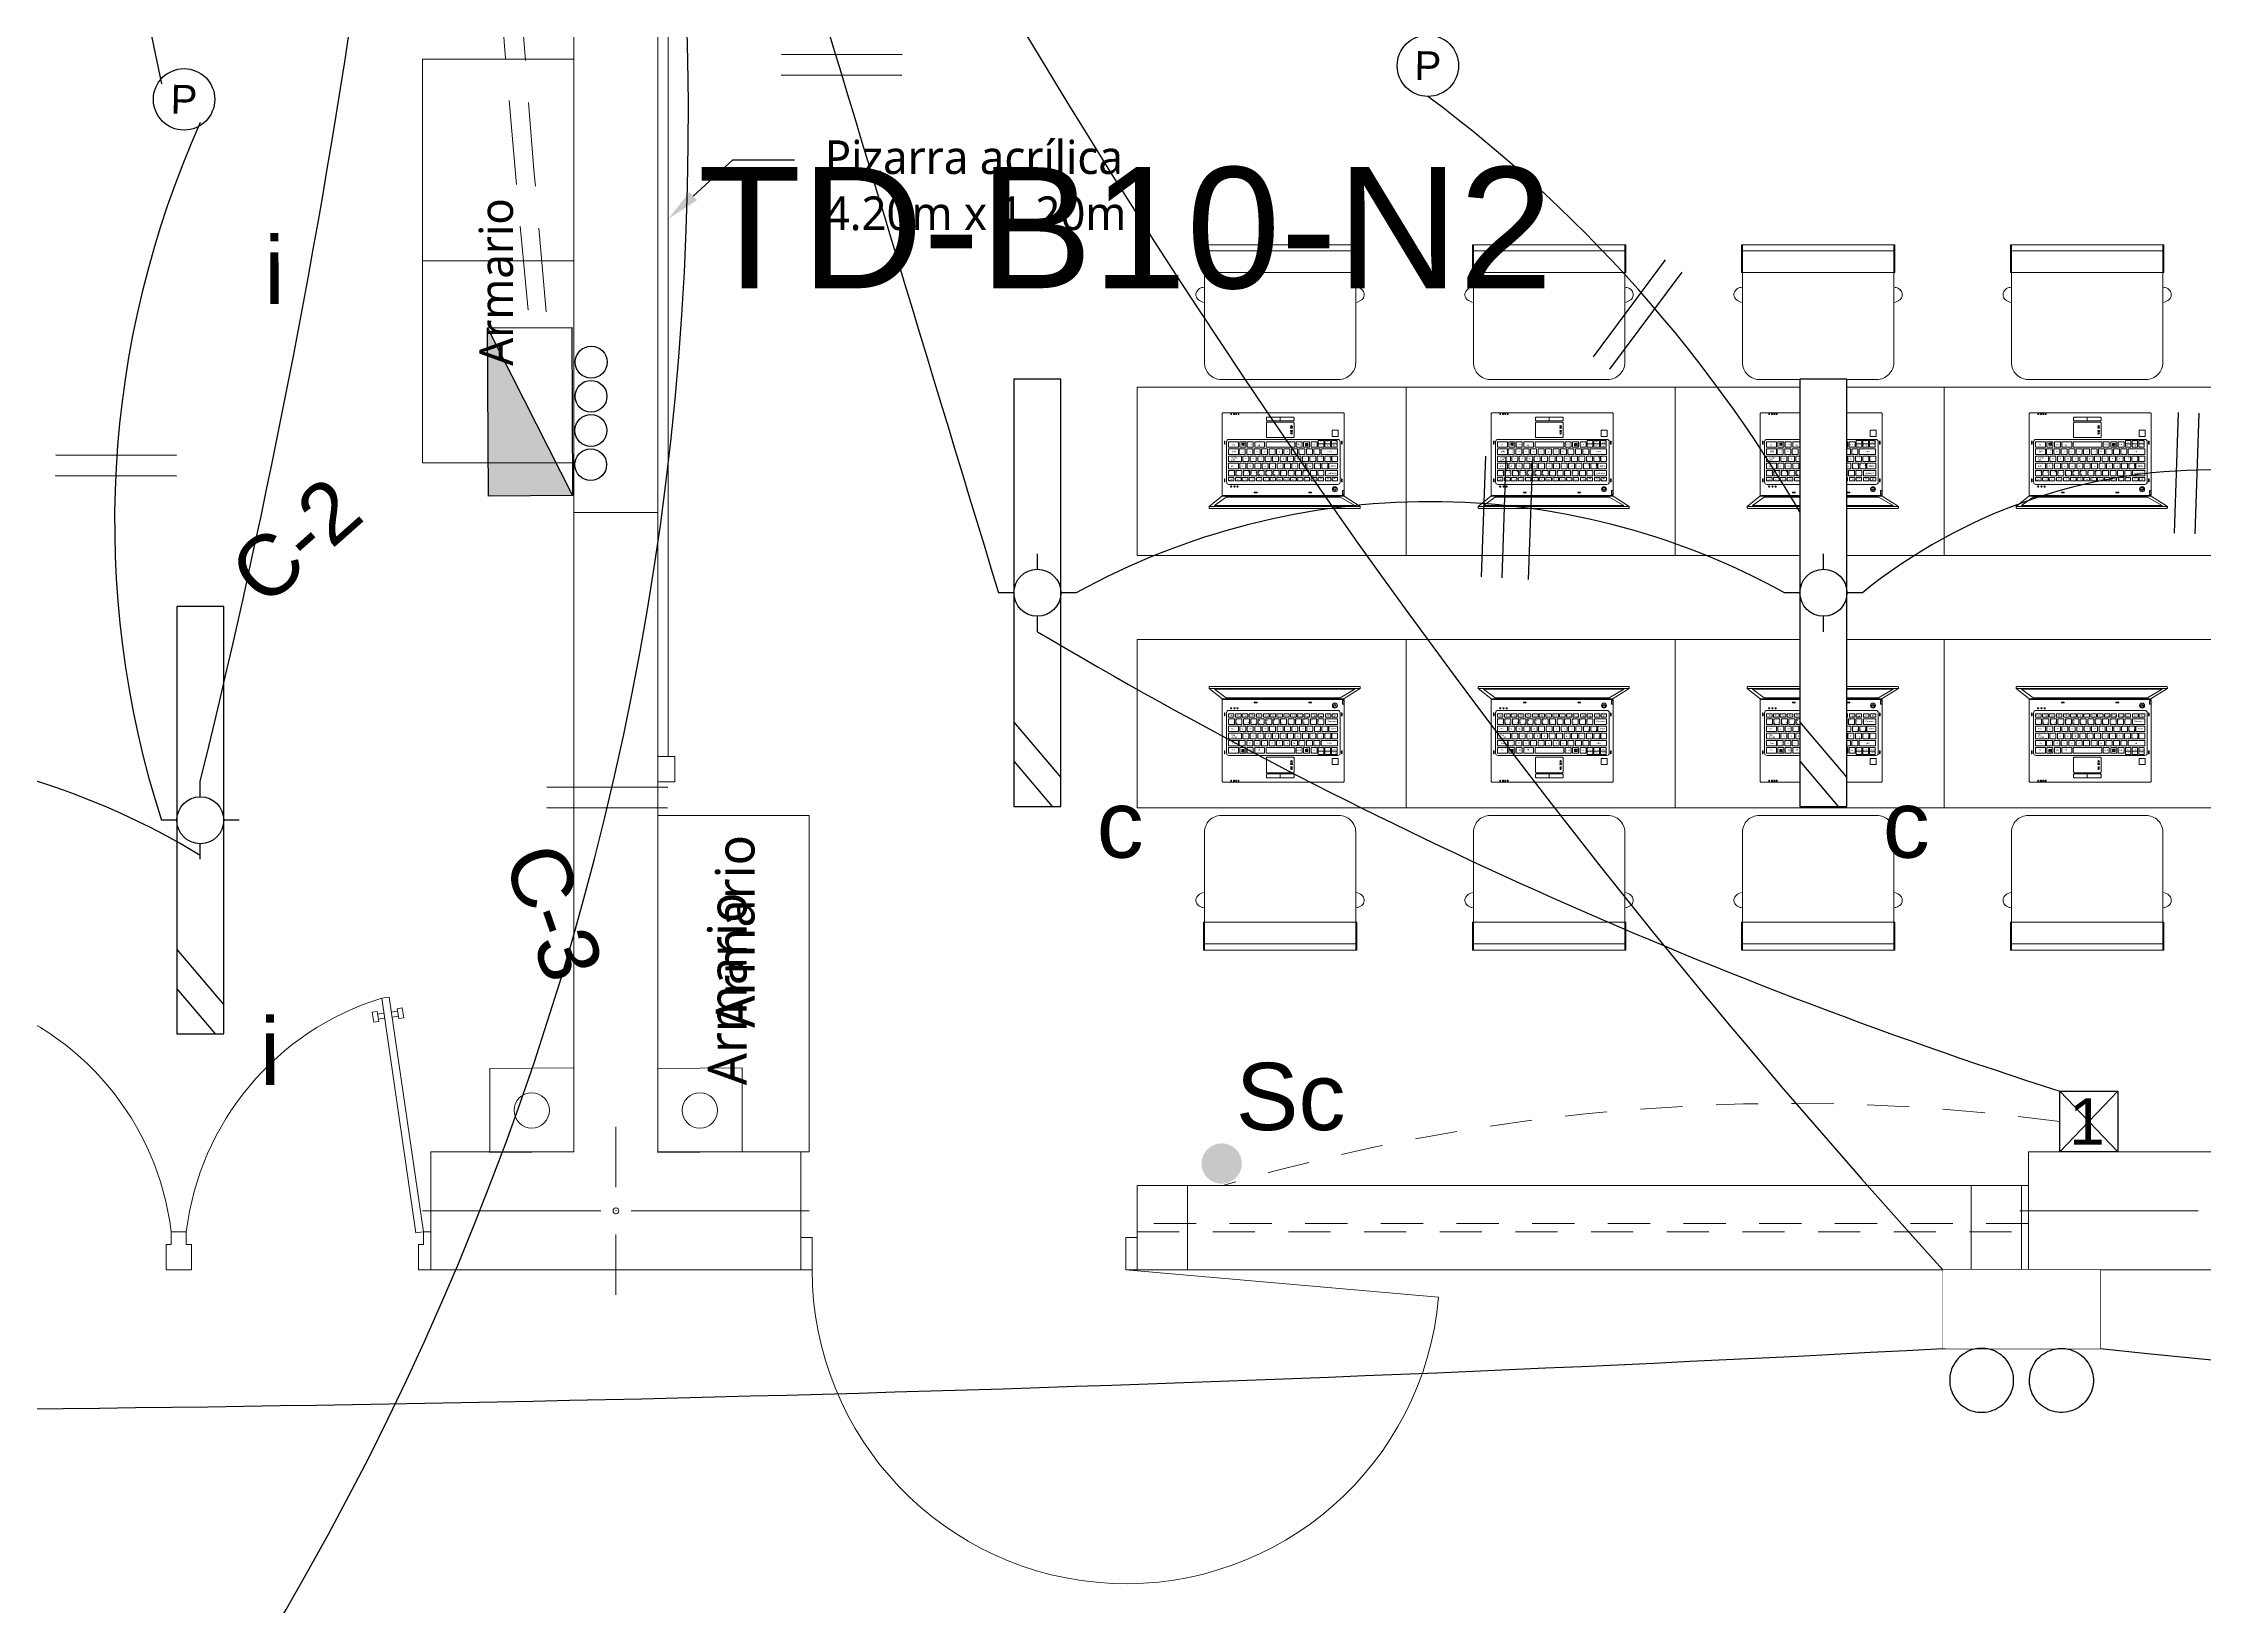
# Model space of a CAD drawing. Header units: metres. Extents: x -17 to 101, y 0 to 79.
# Drawn here: x 18.69 to 25.12, y 44.72 to 49.36 of the extents above; entities that cross this region are included whole.
import ezdxf
from ezdxf import colors
from ezdxf.entities.mleader import LeaderData, LeaderLine
from ezdxf.enums import TextEntityAlignment as Align
from ezdxf.math import Vec2, Vec3

# ---------------------------------------------------------------- set-up
doc = ezdxf.new("R2010")
doc.units = ezdxf.units.M
doc.set_wipeout_variables(frame=1)
for name, pattern in [('CONTINUA', [0]), ('DASHED2', [0.375, 0.25, -0.125]), ('HIDDEN2', [0.1875, 0.125, -0.0625])]:
    doc.linetypes.add(name, pattern=pattern)
for name, color, linetype, lineweight in [('ALUMBRADO', 1, 'Continuous', 30), ('Cotas varias El', 253, 'Continuous', 13), ('Emergencia', 20, 'Continuous', 25), ('GRAFO 0 BLANCO', 7, 'Continuous', 0), ('ROTULO', 253, 'Continuous', 0), ('TOMACORRIENTE', 5, 'HIDDEN2', 30)]:
    doc.layers.add(name, color=color, linetype=linetype, lineweight=lineweight)
doc.styles.add('Generales', font='trebuc.ttf', dxfattribs={"height": 0.1})
doc.styles.get("Standard").update_dxf_attribs({"font": 'arial.ttf'})

# ---------------------------------------------------------------- blocks, each defined once
blk = doc.blocks.new('ADOSADO')
at = {"color": 1, "lineweight": 25}
blk.add_wipeout([(-0.63, 0.015), (0.64, 0.015), (0.64, 0.155), (-0.63, 0.155)], dxfattribs=at).dxf.layer = 'ALUMBRADO'
at = {"layer": 'ALUMBRADO', "lineweight": 25}
for points in [[(0.005, 0.1548), (0.005, 0.2007)], [(-0.4959, 0.155), (-0.63, 0.0409)], [(-0.3794, 0.155), (-0.5438, 0.015)], [(-0.1107, 0.085), (-0.0648, 0.085)], [(0.0748, 0.085), (0.1207, 0.085)], [(0.005, -0.0307), (0.005, 0.0152)]]:
    blk.add_lwpolyline(points, dxfattribs=at)
at = {"layer": 'ALUMBRADO', "color": 1, "lineweight": 25}
blk.add_lwpolyline([(-0.63, 0.015), (0.64, 0.015), (0.64, 0.155), (-0.63, 0.155)], close=True, dxfattribs=at)
at = {"layer": 'ALUMBRADO', "lineweight": 25}
blk.add_circle((0.005, 0.085), 0.0698, dxfattribs=at)
blk = doc.blocks.new('TD ALUMBRADO 1')
at = {"layer": 'ALUMBRADO'}
h = blk.add_hatch(color=256, dxfattribs=at)
h.dxf.hatch_style = 1
h.paths.add_polyline_path([(-0.5, 0), (0, 0.25), (0, 0)])
at = {"layer": 'ALUMBRADO', "color": 5}
for points in [[(-0.5, 0), (0, 0.25), (0, 0), (-0.5, 0)], [(-0.5, 0), (-0.5, 0.25), (0, 0.25), (0, 0), (-0.5, 0)]]:
    blk.add_lwpolyline(points, dxfattribs=at)
for centre in [(-0.3965, 0.3074), (-0.295, 0.3065), (-0.1934, 0.3056), (-0.0919, 0.3047)]:
    blk.add_circle(centre, 0.0473, dxfattribs=at)
blk = doc.blocks.new('Emergencia')
at = {"color": 1, "lineweight": 5}
blk.add_wipeout([(-0.0768, -0.4392), (-0.07, -0.435), (-0.0636, -0.4304), (-0.0575, -0.4252), (-0.0519, -0.4195), (-0.0467, -0.4135), (-0.0421, -0.407), (-0.0379, -0.4002), (-0.0343, -0.3931), (-0.0313, -0.3858), (-0.0288, -0.3782), (-0.027, -0.3704), (-0.0257, -0.3626), (-0.0251, -0.3546), (-0.0252, -0.3467), (-0.0258, -0.3387), (-0.027, -0.3309), (-0.0289, -0.3231), (-0.0314, -0.3156), (-0.0345, -0.3082), (-0.0381, -0.3011), (-0.0423, -0.2943), (-0.0469, -0.2879), (-0.0521, -0.2819), (-0.0578, -0.2762), (-0.0638, -0.2711), (-0.0703, -0.2664), (-0.0771, -0.2623), (-0.0842, -0.2587), (-0.0915, -0.2556), (-0.0991, -0.2532), (-0.1069, -0.2513), (-0.1147, -0.2501), (-0.1227, -0.2495), (-0.1306, -0.2495), (-0.1386, -0.2501), (-0.1464, -0.2514), (-0.1542, -0.2533), (-0.1617, -0.2557), (-0.1691, -0.2588), (-0.1762, -0.2624), (-0.183, -0.2666), (-0.1894, -0.2713), (-0.1954, -0.2765), (-0.2011, -0.2821), (-0.2062, -0.2882), (-0.2109, -0.2946), (-0.215, -0.3014), (-0.2186, -0.3085), (-0.2217, -0.3159), (-0.2241, -0.3235), (-0.226, -0.3312), (-0.2272, -0.3391), (-0.2278, -0.347), (-0.2278, -0.355), (-0.2272, -0.3629), (-0.2259, -0.3708), (-0.224, -0.3785), (-0.2215, -0.3861), (-0.2185, -0.3934), (-0.2149, -0.4005), (-0.2107, -0.4073), (-0.206, -0.4137), (-0.2008, -0.4198), (-0.1952, -0.4254), (-0.1891, -0.4306), (-0.1827, -0.4352), (-0.1759, -0.4394), (-0.1688, -0.443), (-0.1614, -0.446), (-0.1538, -0.4485), (-0.1461, -0.4503), (-0.1382, -0.4515), (-0.1303, -0.4522), (-0.1223, -0.4521), (-0.1144, -0.4515), (-0.1065, -0.4502), (-0.0988, -0.4484), (-0.0912, -0.4459), (-0.0839, -0.4428)], dxfattribs=at).dxf.layer = 'Emergencia'
at = {"layer": 'Emergencia', "color": 240, "true_color": 0xed1f24}
blk.add_lwpolyline([(-0.25, -0.25), (0.25, -0.25), (0.25, 0), (-0.25, 0)], close=True, dxfattribs=at)
at = {"color": 240, "lineweight": 5, "true_color": 0xed1f24}
blk.add_wipeout([(-0.25, -0.25), (0.25, -0.25), (0.25, 0), (-0.25, 0)], dxfattribs=at).dxf.layer = 'Emergencia'
at = {"layer": 'Emergencia', "color": 1}
blk.add_lwpolyline([(-0.0768, -0.4392), (-0.07, -0.435), (-0.0636, -0.4304), (-0.0575, -0.4252), (-0.0519, -0.4195), (-0.0467, -0.4135), (-0.0421, -0.407), (-0.0379, -0.4002), (-0.0343, -0.3931), (-0.0313, -0.3858), (-0.0288, -0.3782), (-0.027, -0.3704), (-0.0257, -0.3626), (-0.0251, -0.3546), (-0.0252, -0.3467), (-0.0258, -0.3387), (-0.027, -0.3309), (-0.0289, -0.3231), (-0.0314, -0.3156), (-0.0345, -0.3082), (-0.0381, -0.3011), (-0.0423, -0.2943), (-0.0469, -0.2879), (-0.0521, -0.2819), (-0.0578, -0.2762), (-0.0638, -0.2711), (-0.0703, -0.2664), (-0.0771, -0.2623), (-0.0842, -0.2587), (-0.0915, -0.2556), (-0.0991, -0.2532), (-0.1069, -0.2513), (-0.1147, -0.2501), (-0.1227, -0.2495), (-0.1306, -0.2495), (-0.1386, -0.2501), (-0.1464, -0.2514), (-0.1542, -0.2533), (-0.1617, -0.2557), (-0.1691, -0.2588), (-0.1762, -0.2624), (-0.183, -0.2666), (-0.1894, -0.2713), (-0.1954, -0.2765), (-0.2011, -0.2821), (-0.2062, -0.2882), (-0.2109, -0.2946), (-0.215, -0.3014), (-0.2186, -0.3085), (-0.2217, -0.3159), (-0.2241, -0.3235), (-0.226, -0.3312), (-0.2272, -0.3391), (-0.2278, -0.347), (-0.2278, -0.355), (-0.2272, -0.3629), (-0.2259, -0.3708), (-0.224, -0.3785), (-0.2215, -0.3861), (-0.2185, -0.3934), (-0.2149, -0.4005), (-0.2107, -0.4073), (-0.206, -0.4137), (-0.2008, -0.4198), (-0.1952, -0.4254), (-0.1891, -0.4306), (-0.1827, -0.4352), (-0.1759, -0.4394), (-0.1688, -0.443), (-0.1614, -0.446), (-0.1538, -0.4485), (-0.1461, -0.4503), (-0.1382, -0.4515), (-0.1303, -0.4522), (-0.1223, -0.4521), (-0.1144, -0.4515), (-0.1065, -0.4502), (-0.0988, -0.4484), (-0.0912, -0.4459), (-0.0839, -0.4428)], close=True, dxfattribs=at)
at = {"color": 1, "lineweight": 5}
blk.add_wipeout([(0.0768, -0.4392), (0.07, -0.435), (0.0636, -0.4304), (0.0575, -0.4252), (0.0519, -0.4195), (0.0467, -0.4135), (0.0421, -0.407), (0.0379, -0.4002), (0.0343, -0.3931), (0.0313, -0.3858), (0.0288, -0.3782), (0.027, -0.3704), (0.0257, -0.3626), (0.0251, -0.3546), (0.0252, -0.3467), (0.0258, -0.3387), (0.027, -0.3309), (0.0289, -0.3231), (0.0314, -0.3156), (0.0345, -0.3082), (0.0381, -0.3011), (0.0423, -0.2943), (0.0469, -0.2879), (0.0521, -0.2819), (0.0578, -0.2762), (0.0638, -0.2711), (0.0703, -0.2664), (0.0771, -0.2623), (0.0842, -0.2587), (0.0915, -0.2556), (0.0991, -0.2532), (0.1069, -0.2513), (0.1147, -0.2501), (0.1227, -0.2495), (0.1306, -0.2495), (0.1386, -0.2501), (0.1464, -0.2514), (0.1542, -0.2533), (0.1617, -0.2557), (0.1691, -0.2588), (0.1762, -0.2624), (0.183, -0.2666), (0.1894, -0.2713), (0.1954, -0.2765), (0.2011, -0.2821), (0.2062, -0.2882), (0.2109, -0.2946), (0.215, -0.3014), (0.2186, -0.3085), (0.2217, -0.3159), (0.2241, -0.3235), (0.226, -0.3312), (0.2272, -0.3391), (0.2278, -0.347), (0.2278, -0.355), (0.2272, -0.3629), (0.2259, -0.3708), (0.224, -0.3785), (0.2215, -0.3861), (0.2185, -0.3934), (0.2149, -0.4005), (0.2107, -0.4073), (0.206, -0.4137), (0.2008, -0.4198), (0.1952, -0.4254), (0.1891, -0.4306), (0.1827, -0.4352), (0.1759, -0.4394), (0.1688, -0.443), (0.1614, -0.446), (0.1538, -0.4485), (0.1461, -0.4503), (0.1382, -0.4515), (0.1303, -0.4522), (0.1223, -0.4521), (0.1144, -0.4515), (0.1065, -0.4502), (0.0988, -0.4484), (0.0912, -0.4459), (0.0839, -0.4428)], dxfattribs=at).dxf.layer = 'Emergencia'
at = {"layer": 'Emergencia', "color": 1}
blk.add_lwpolyline([(0.0768, -0.4392), (0.07, -0.435), (0.0636, -0.4304), (0.0575, -0.4252), (0.0519, -0.4195), (0.0467, -0.4135), (0.0421, -0.407), (0.0379, -0.4002), (0.0343, -0.3931), (0.0313, -0.3858), (0.0288, -0.3782), (0.027, -0.3704), (0.0257, -0.3626), (0.0251, -0.3546), (0.0252, -0.3467), (0.0258, -0.3387), (0.027, -0.3309), (0.0289, -0.3231), (0.0314, -0.3156), (0.0345, -0.3082), (0.0381, -0.3011), (0.0423, -0.2943), (0.0469, -0.2879), (0.0521, -0.2819), (0.0578, -0.2762), (0.0638, -0.2711), (0.0703, -0.2664), (0.0771, -0.2623), (0.0842, -0.2587), (0.0915, -0.2556), (0.0991, -0.2532), (0.1069, -0.2513), (0.1147, -0.2501), (0.1227, -0.2495), (0.1306, -0.2495), (0.1386, -0.2501), (0.1464, -0.2514), (0.1542, -0.2533), (0.1617, -0.2557), (0.1691, -0.2588), (0.1762, -0.2624), (0.183, -0.2666), (0.1894, -0.2713), (0.1954, -0.2765), (0.2011, -0.2821), (0.2062, -0.2882), (0.2109, -0.2946), (0.215, -0.3014), (0.2186, -0.3085), (0.2217, -0.3159), (0.2241, -0.3235), (0.226, -0.3312), (0.2272, -0.3391), (0.2278, -0.347), (0.2278, -0.355), (0.2272, -0.3629), (0.2259, -0.3708), (0.224, -0.3785), (0.2215, -0.3861), (0.2185, -0.3934), (0.2149, -0.4005), (0.2107, -0.4073), (0.206, -0.4137), (0.2008, -0.4198), (0.1952, -0.4254), (0.1891, -0.4306), (0.1827, -0.4352), (0.1759, -0.4394), (0.1688, -0.443), (0.1614, -0.446), (0.1538, -0.4485), (0.1461, -0.4503), (0.1382, -0.4515), (0.1303, -0.4522), (0.1223, -0.4521), (0.1144, -0.4515), (0.1065, -0.4502), (0.0988, -0.4484), (0.0912, -0.4459), (0.0839, -0.4428)], close=True, dxfattribs=at)
blk = doc.blocks.new('A$C34F338A5')
at = {"layer": 'GRAFO 0 BLANCO', "color": 8}
for p, q in [((0.7563, 0.6624), (0.7516, 0.6528)), ((0.7573, 0.6643), (0.7563, 0.6624)), ((0.7597, 0.6677), (0.7573, 0.6643)), ((0.7626, 0.6706), (0.7597, 0.6677)), ((0.7659, 0.6728), (0.7626, 0.6706)), ((0.7695, 0.6743), (0.7659, 0.6728)), ((0.7732, 0.6751), (0.7695, 0.6743)), ((0.777, 0.6751), (0.7732, 0.6751)), ((0.7807, 0.6743), (0.777, 0.6751)), ((0.7843, 0.6728), (0.7807, 0.6743)), ((0.7876, 0.6706), (0.7843, 0.6728)), ((0.7905, 0.6677), (0.7876, 0.6706)), ((0.7929, 0.6643), (0.7905, 0.6677)), ((0.7948, 0.6605), (0.7929, 0.6643)), ((0.7961, 0.6563), (0.7948, 0.6605)), ((0.7966, 0.6528), (0.7961, 0.6563)), ((0.8406, 0.6528), (0.905, 0.6528)), ((0.8406, 0.1969), (0.8406, 0.6528)), ((0.905, 0.6528), (0.923, 0.6528)), ((0.905, 0.1969), (0.905, 0.6528)), ((0.923, 0.1969), (0.923, 0.6528)), ((0.7516, 0.1969), (0.7563, 0.1873)), ((0.7948, 0.1893), (0.7961, 0.1934)), ((0.7961, 0.1934), (0.7966, 0.1969)), ((0.8406, 0.1969), (0.905, 0.1969)), ((0.905, 0.1969), (0.923, 0.1969)), ((0.7563, 0.1873), (0.7573, 0.1854)), ((0.7573, 0.1854), (0.7597, 0.182)), ((0.7597, 0.182), (0.7626, 0.1792)), ((0.7626, 0.1792), (0.7659, 0.177)), ((0.7659, 0.177), (0.7695, 0.1754)), ((0.7695, 0.1754), (0.7732, 0.1747)), ((0.7732, 0.1747), (0.777, 0.1747)), ((0.777, 0.1747), (0.7807, 0.1754)), ((0.7807, 0.1754), (0.7843, 0.177)), ((0.7843, 0.177), (0.7876, 0.1792)), ((0.7876, 0.1792), (0.7905, 0.182)), ((0.7905, 0.182), (0.7929, 0.1854)), ((0.7929, 0.1854), (0.7948, 0.1893))]:
    blk.add_line(p, q, dxfattribs=at)
for points in [[(0, 0.8), (0.5, 0.8), (0.5, 0), (0, 0), (0, 0.8)], [(0.3627, 0.4564), (0.3601, 0.459), (0.3627, 0.4615), (0.3627, 0.4564)], [(0.384, 0.4564), (0.3865, 0.459), (0.384, 0.4615), (0.384, 0.4564)]]:
    blk.add_lwpolyline(points, dxfattribs=at)
for points in [[(0.1458, 0.6634), (0.1458, 0.2137), (0.1422, 0.2137, -0.414214), (0.1394, 0.2165), (0.1394, 0.6606, -0.414214), (0.1422, 0.6634)], [(0.176, 0.2531), (0.176, 0.6147, 0.14104), (0.1757, 0.6157), (0.1458, 0.6634), (0.1458, 0.2138), (0.1756, 0.2519, 0.167529)], [(0.4239, 0.2553), (0.4239, 0.6124, 0.414214), (0.421, 0.6153), (0.18, 0.6153, 0.414214), (0.178, 0.6133), (0.178, 0.2544, 0.414214), (0.18, 0.2524), (0.421, 0.2524, 0.414214)], [(0.3448, 0.2727), (0.3448, 0.5965, 0.414214), (0.3377, 0.6036), (0.2181, 0.6036, 0.414214), (0.2109, 0.5965), (0.2109, 0.2727, 0.414214), (0.2181, 0.2656), (0.3377, 0.2656, 0.414214)], [(0.2273, 0.608), (0.2273, 0.6083, 0.414214), (0.2265, 0.6091), (0.2192, 0.6091, 0.414214), (0.2184, 0.6083), (0.2184, 0.608, 0.414214), (0.2192, 0.6073), (0.2265, 0.6073, 0.414214)], [(0.3395, 0.608), (0.3395, 0.6083, 0.414214), (0.3388, 0.6091), (0.3314, 0.6091, 0.414214), (0.3306, 0.6083), (0.3306, 0.608, 0.414214), (0.3314, 0.6073), (0.3388, 0.6073, 0.414214)], [(0.3961, 0.387), (0.3961, 0.4637, 0.414214), (0.3932, 0.4665), (0.3528, 0.4665, 0.414214), (0.3499, 0.4637), (0.3499, 0.387, 0.414214), (0.3528, 0.3842), (0.3932, 0.3842, 0.414214)], [(0.4109, 0.4253), (0.4109, 0.4637, 0.414214), (0.408, 0.4665), (0.4024, 0.4665, 0.414214), (0.3996, 0.4637), (0.3996, 0.4253)], [(0.4109, 0.387), (0.4109, 0.4253), (0.3996, 0.4253), (0.3996, 0.387, 0.414214), (0.4024, 0.3842), (0.408, 0.3842, 0.414214)], [(0.2273, 0.26), (0.2273, 0.2603, 0.414214), (0.2265, 0.2611), (0.2192, 0.2611, 0.414214), (0.2184, 0.2603), (0.2184, 0.26, 0.414214), (0.2192, 0.2593), (0.2265, 0.2593, 0.414214)], [(0.3395, 0.26), (0.3395, 0.2603, 0.414214), (0.3388, 0.2611), (0.3314, 0.2611, 0.414214), (0.3306, 0.2603), (0.3306, 0.26, 0.414214), (0.3314, 0.2593), (0.3388, 0.2593, 0.414214)]]:
    blk.add_lwpolyline(points, format="xyb", close=True, dxfattribs=at)
for points in [[(0.1735, 0.2644), (0.1735, 0.604), (0.1478, 0.6476), (0.1478, 0.2301)], [(0.176, 0.5931), (0.176, 0.5644), (0.178, 0.5644), (0.178, 0.5931)], [(0.176, 0.5931), (0.176, 0.5911), (0.178, 0.5911), (0.178, 0.5931)], [(0.1814, 0.6102), (0.1814, 0.6143), (0.1925, 0.6143), (0.1925, 0.6102)], [(0.1966, 0.5873), (0.1966, 0.5888), (0.1921, 0.5888), (0.1921, 0.5873)], [(0.2211, 0.5796), (0.2211, 0.596), (0.2312, 0.596), (0.2312, 0.5796)], [(0.2361, 0.5595), (0.2361, 0.596), (0.2525, 0.596), (0.2525, 0.5595)], [(0.2574, 0.5698), (0.2574, 0.596), (0.2738, 0.596), (0.2738, 0.5698)], [(0.2787, 0.5789), (0.2787, 0.596), (0.2951, 0.596), (0.2951, 0.5789)], [(0.3, 0.5473), (0.3, 0.5959), (0.3163, 0.5959), (0.3163, 0.5473)], [(0.3316, 0.5945), (0.3316, 0.5781), (0.3213, 0.5781), (0.3213, 0.5945)], [(0.3316, 0.5781), (0.3316, 0.5945), (0.3419, 0.5945), (0.3419, 0.5781)], [(0.3537, 0.5976), (0.3537, 0.5795), (0.3717, 0.5795), (0.3717, 0.5976)], [(0.176, 0.5644), (0.176, 0.5664), (0.178, 0.5664), (0.178, 0.5644)], [(0.1882, 0.5102), (0.1882, 0.5187), (0.1864, 0.5187), (0.1864, 0.5102)], [(0.2211, 0.5596), (0.2211, 0.5761), (0.2312, 0.5761), (0.2312, 0.5596)], [(0.2211, 0.5377), (0.2211, 0.5542), (0.2312, 0.5542), (0.2312, 0.5377)], [(0.2211, 0.5178), (0.2211, 0.5342), (0.2312, 0.5342), (0.2312, 0.5178)], [(0.2361, 0.5373), (0.2361, 0.5553), (0.2525, 0.5553), (0.2525, 0.5373)], [(0.2361, 0.5151), (0.2361, 0.5331), (0.2525, 0.5331), (0.2525, 0.5151)], [(0.2574, 0.5489), (0.2574, 0.5669), (0.2738, 0.5669), (0.2738, 0.5489)], [(0.2574, 0.5268), (0.2574, 0.5447), (0.2738, 0.5447), (0.2738, 0.5268)], [(0.2574, 0.5046), (0.2574, 0.5226), (0.2738, 0.5226), (0.2738, 0.5046)], [(0.2787, 0.5579), (0.2787, 0.5758), (0.2951, 0.5758), (0.2951, 0.5579)], [(0.2787, 0.5357), (0.2787, 0.5536), (0.2951, 0.5536), (0.2951, 0.5357)], [(0.2787, 0.5135), (0.2787, 0.5315), (0.2951, 0.5315), (0.2951, 0.5135)], [(0.3, 0.5251), (0.3, 0.5431), (0.3163, 0.5431), (0.3163, 0.5251)], [(0.3, 0.503), (0.3, 0.5209), (0.3163, 0.5209), (0.3163, 0.503)], [(0.3316, 0.5747), (0.3316, 0.5583), (0.3213, 0.5583), (0.3213, 0.5747)], [(0.3316, 0.5548), (0.3316, 0.5384), (0.3213, 0.5384), (0.3213, 0.5548)], [(0.3213, 0.517), (0.3213, 0.5349), (0.3377, 0.5349), (0.3377, 0.517)], [(0.3316, 0.5583), (0.3316, 0.5747), (0.3419, 0.5747), (0.3419, 0.5583)], [(0.3316, 0.5384), (0.3316, 0.5548), (0.3419, 0.5548), (0.3419, 0.5384)], [(0.2211, 0.4962), (0.2211, 0.5126), (0.2312, 0.5126), (0.2312, 0.4962)], [(0.2211, 0.4762), (0.2211, 0.4926), (0.2312, 0.4926), (0.2312, 0.4762)], [(0.2211, 0.4559), (0.2211, 0.4724), (0.2312, 0.4724), (0.2312, 0.4559)], [(0.2211, 0.436), (0.2211, 0.4524), (0.2312, 0.4524), (0.2312, 0.436)], [(0.2361, 0.493), (0.2361, 0.5109), (0.2525, 0.5109), (0.2525, 0.493)], [(0.2361, 0.4708), (0.2361, 0.4888), (0.2525, 0.4888), (0.2525, 0.4708)], [(0.2361, 0.4487), (0.2361, 0.4666), (0.2525, 0.4666), (0.2525, 0.4487)], [(0.2574, 0.4824), (0.2574, 0.5004), (0.2738, 0.5004), (0.2738, 0.4824)], [(0.2574, 0.4603), (0.2574, 0.4782), (0.2738, 0.4782), (0.2738, 0.4603)], [(0.2574, 0.4381), (0.2574, 0.4561), (0.2738, 0.4561), (0.2738, 0.4381)], [(0.2787, 0.4914), (0.2787, 0.5093), (0.2951, 0.5093), (0.2951, 0.4914)], [(0.2787, 0.4692), (0.2787, 0.4871), (0.2951, 0.4871), (0.2951, 0.4692)], [(0.2787, 0.447), (0.2787, 0.465), (0.2951, 0.465), (0.2951, 0.447)], [(0.3, 0.4808), (0.3, 0.4988), (0.3163, 0.4988), (0.3163, 0.4808)], [(0.3, 0.4586), (0.3, 0.4766), (0.3163, 0.4766), (0.3163, 0.4586)], [(0.3, 0.4365), (0.3, 0.4544), (0.3163, 0.4544), (0.3163, 0.4365)], [(0.3213, 0.4948), (0.3213, 0.5128), (0.3377, 0.5128), (0.3377, 0.4948)], [(0.3213, 0.4727), (0.3213, 0.4906), (0.3377, 0.4906), (0.3377, 0.4727)], [(0.3213, 0.3832), (0.3213, 0.4684), (0.3377, 0.4684), (0.3377, 0.3832)], [(0.3325, 0.5005), (0.3333, 0.5079), (0.3251, 0.5079), (0.3261, 0.5005)], [(0.3325, 0.5005), (0.3329, 0.5041), (0.3256, 0.5042), (0.3261, 0.5005)], [(0.3325, 0.5005), (0.3333, 0.5079), (0.3293, 0.5079), (0.3293, 0.5005)], [(0.3664, 0.4564), (0.3664, 0.4615), (0.3671, 0.4615), (0.3671, 0.4564)], [(0.3705, 0.4564), (0.3705, 0.4615), (0.3712, 0.4615), (0.3712, 0.4564)], [(0.3781, 0.4564), (0.3781, 0.4615), (0.3788, 0.4615), (0.3788, 0.4564)], [(0.381, 0.4564), (0.381, 0.4615), (0.3817, 0.4615), (0.3817, 0.4564)], [(0.2211, 0.4153), (0.2211, 0.4317), (0.2312, 0.4317), (0.2312, 0.4153)], [(0.2211, 0.3953), (0.2211, 0.4117), (0.2312, 0.4117), (0.2312, 0.3953)], [(0.2211, 0.3756), (0.2211, 0.392), (0.2312, 0.392), (0.2312, 0.3756)], [(0.2361, 0.4265), (0.2361, 0.4444), (0.2525, 0.4444), (0.2525, 0.4265)], [(0.2361, 0.4043), (0.2361, 0.4223), (0.2525, 0.4223), (0.2525, 0.4043)], [(0.2361, 0.3822), (0.2361, 0.4001), (0.2525, 0.4001), (0.2525, 0.3822)], [(0.2574, 0.4159), (0.2574, 0.4339), (0.2738, 0.4339), (0.2738, 0.4159)], [(0.2574, 0.3938), (0.2574, 0.4117), (0.2738, 0.4117), (0.2738, 0.3938)], [(0.2574, 0.3716), (0.2574, 0.3896), (0.2738, 0.3896), (0.2738, 0.3716)], [(0.2787, 0.4249), (0.2787, 0.4428), (0.2951, 0.4428), (0.2951, 0.4249)], [(0.2787, 0.4027), (0.2787, 0.4206), (0.2951, 0.4206), (0.2951, 0.4027)], [(0.2787, 0.3805), (0.2787, 0.3985), (0.2951, 0.3985), (0.2951, 0.3805)], [(0.3, 0.4143), (0.3, 0.4323), (0.3163, 0.4323), (0.3163, 0.4143)], [(0.3, 0.3921), (0.3, 0.4101), (0.3163, 0.4101), (0.3163, 0.3921)], [(0.3, 0.37), (0.3, 0.3879), (0.3163, 0.3879), (0.3163, 0.37)], [(0.1882, 0.3483), (0.1882, 0.3567), (0.1864, 0.3567), (0.1864, 0.3483)], [(0.2211, 0.3545), (0.2211, 0.3709), (0.2312, 0.3709), (0.2312, 0.3545)], [(0.2211, 0.3333), (0.2211, 0.3498), (0.2312, 0.3498), (0.2312, 0.3333)], [(0.2211, 0.3122), (0.2211, 0.3286), (0.2312, 0.3286), (0.2312, 0.3122)], [(0.2361, 0.36), (0.2361, 0.3779), (0.2525, 0.3779), (0.2525, 0.36)], [(0.2361, 0.3378), (0.2361, 0.3558), (0.2525, 0.3558), (0.2525, 0.3378)], [(0.2361, 0.3157), (0.2361, 0.3336), (0.2525, 0.3336), (0.2525, 0.3157)], [(0.2574, 0.3494), (0.2574, 0.3674), (0.2738, 0.3674), (0.2738, 0.3494)], [(0.2574, 0.3273), (0.2574, 0.3452), (0.2738, 0.3452), (0.2738, 0.3273)], [(0.2574, 0.3051), (0.2574, 0.3231), (0.2738, 0.3231), (0.2738, 0.3051)], [(0.2787, 0.3584), (0.2787, 0.3763), (0.2951, 0.3763), (0.2951, 0.3584)], [(0.2787, 0.3362), (0.2787, 0.3542), (0.2951, 0.3542), (0.2951, 0.3362)], [(0.2787, 0.314), (0.2787, 0.332), (0.2951, 0.332), (0.2951, 0.314)], [(0.3, 0.3478), (0.3, 0.3658), (0.3163, 0.3658), (0.3163, 0.3478)], [(0.3, 0.3257), (0.3, 0.3436), (0.3163, 0.3436), (0.3163, 0.3257)], [(0.3, 0.3035), (0.3, 0.3214), (0.3163, 0.3214), (0.3163, 0.3035)], [(0.3212, 0.3494), (0.3212, 0.3789), (0.3376, 0.3789), (0.3376, 0.3494)], [(0.3212, 0.3273), (0.3212, 0.3452), (0.3376, 0.3452), (0.3376, 0.3273)], [(0.3212, 0.3051), (0.3212, 0.3231), (0.3376, 0.3231), (0.3376, 0.3051)], [(0.176, 0.2746), (0.176, 0.3033), (0.178, 0.3033), (0.178, 0.2746)], [(0.176, 0.3033), (0.176, 0.3013), (0.178, 0.3013), (0.178, 0.3033)], [(0.176, 0.2746), (0.176, 0.2766), (0.178, 0.2766), (0.178, 0.2746)], [(0.2211, 0.2925), (0.2211, 0.3089), (0.2312, 0.3089), (0.2312, 0.2925)], [(0.2211, 0.2713), (0.2211, 0.2878), (0.2312, 0.2878), (0.2312, 0.2713)], [(0.2361, 0.2935), (0.2361, 0.3114), (0.2525, 0.3114), (0.2525, 0.2935)], [(0.2361, 0.2713), (0.2361, 0.2893), (0.2525, 0.2893), (0.2525, 0.2713)], [(0.2574, 0.2712), (0.2574, 0.3009), (0.2738, 0.3009), (0.2738, 0.2712)], [(0.2787, 0.2712), (0.2787, 0.3098), (0.2951, 0.3098), (0.2951, 0.2712)], [(0.3, 0.2712), (0.3, 0.3011), (0.3163, 0.3011), (0.3163, 0.2712)], [(0.3212, 0.2712), (0.3212, 0.3009), (0.3376, 0.3009), (0.3376, 0.2712)], [(0.3336, 0.311), (0.3344, 0.3184), (0.3262, 0.3184), (0.3272, 0.311)], [(0.3336, 0.311), (0.334, 0.3147), (0.3267, 0.3147), (0.3272, 0.311)], [(0.3336, 0.311), (0.3344, 0.3184), (0.3304, 0.3184), (0.3304, 0.311)], [(0.4239, 0.3), (0.4239, 0.3027), (0.4185, 0.3027), (0.4185, 0.3)], [(0.4239, 0.293), (0.4239, 0.2957), (0.4185, 0.2957), (0.4185, 0.293)], [(0.4239, 0.2861), (0.4239, 0.2889), (0.4185, 0.2889), (0.4185, 0.2861)], [(0.4239, 0.278), (0.4239, 0.2807), (0.4185, 0.2807), (0.4185, 0.278)]]:
    blk.add_lwpolyline(points, close=True, dxfattribs=at)
blk.add_lwpolyline([(0.923, 0.1999), (0.573, 0.1999, -0.414214), (0.523, 0.2499), (0.523, 0.5999, -0.414214), (0.573, 0.6499), (0.923, 0.6499), (0.923, 0.1999)], format="xyb", dxfattribs=at)
for centre, radius in [((0.1965, 0.5881), 0.00745), ((0.2045, 0.2985), 0.00177), ((0.2045, 0.2892), 0.00177), ((0.2045, 0.2793), 0.00177)]:
    blk.add_circle(centre, radius, dxfattribs=at)
blk.add_arc((0.1971, 0.5881), 0.00424, 222.75169, 140.82589, dxfattribs=at)
for s, height, p in [('Pausa', 0.00246, (0.2258, 0.5837)), ('Inter', 0.00246, (0.2287, 0.5843)), ('Retroceso', 0.00417, (0.2455, 0.5659)), ('Enter', 0.00417, (0.2673, 0.577)), ('Re Pág', 0.00246, (0.327, 0.581)), ('Av Pág', 0.00246, (0.3379, 0.582)), ('Bloq', 0.00246, (0.2255, 0.5646)), ('Impr', 0.00246, (0.226, 0.5422)), ('F12', 0.00411, (0.2281, 0.5211)), ('Despl', 0.00246, (0.2286, 0.5637)), ('Pant', 0.00246, (0.2291, 0.5424)), ('?', 0.00417, (0.2413, 0.5176)), ('¿', 0.00417, (0.2423, 0.5385)), ('¡', 0.00417, (0.2503, 0.5386)), ("'", 0.00417, (0.2521, 0.5178)), ('^ ', 0.00417, (0.263, 0.5281)), ('*', 0.00417, (0.263, 0.5497)), ('P', 0.00417, (0.2669, 0.5119)), (']', 0.00417, (0.2704, 0.5637)), ('[ ', 0.00417, (0.2706, 0.5405)), ('`', 0.00417, (0.2725, 0.5289)), ('+', 0.00417, (0.2718, 0.55)), ('¨', 0.00417, (0.2847, 0.5387)), ('Ñ', 0.00417, (0.2892, 0.5202)), ('}', 0.00417, (0.2918, 0.572)), ('{', 0.00417, (0.2923, 0.5479)), ('´', 0.00417, (0.2924, 0.539)), ('_', 0.00417, (0.3028, 0.5297)), ('Shift', 0.00417, (0.3105, 0.5661)), ('-', 0.00417, (0.3136, 0.5299)), ('Inicio ', 0.00246, (0.327, 0.5619)), ('Insert', 0.00246, (0.3269, 0.5424)), ('Ctrl', 0.00417, (0.3312, 0.5213)), ('Supr', 0.00246, (0.3375, 0.5429)), ('Fin', 0.00246, (0.3386, 0.5635)), ('F10', 0.00411, (0.2281, 0.4798)), ('F9', 0.00411, (0.2282, 0.461)), ('F11', 0.00411, (0.2282, 0.5006)), ('=', 0.00417, (0.2401, 0.4945)), (')', 0.00417, (0.242, 0.4737)), ('(', 0.00417, (0.242, 0.4507)), ('0', 0.00417, (0.2504, 0.4939)), ('9', 0.00417, (0.2508, 0.4725)), ('8', 0.00417, (0.2511, 0.45)), ('O', 0.00417, (0.2671, 0.4895)), ('I', 0.00417, (0.267, 0.4688)), ('L', 0.00417, (0.2892, 0.4984)), ('J', 0.00417, (0.2892, 0.4553)), ('K', 0.00417, (0.2894, 0.476)), (':', 0.00417, (0.3044, 0.5056)), (';', 0.00417, (0.305, 0.4829)), ('M', 0.00417, (0.3109, 0.4649)), ('.', 0.00417, (0.3139, 0.5059)), (',', 0.00417, (0.3142, 0.4823)), ('Alt Gr', 0.00417, (0.3317, 0.4744)), ('F8', 0.00411, (0.2281, 0.4411)), ('F6', 0.00411, (0.2282, 0.4008)), ('F5', 0.00411, (0.2282, 0.3809)), ('F7', 0.00411, (0.2283, 0.4206)), ('/', 0.00417, (0.2411, 0.4293)), ('&', 0.00417, (0.2415, 0.406)), ('%%%', 0.00417, (0.2423, 0.3838)), ('5', 0.00417, (0.2507, 0.3837)), ('6', 0.00417, (0.2514, 0.4054)), ('7', 0.00417, (0.2514, 0.4276)), ('U', 0.00417, (0.2671, 0.445)), ('Y', 0.00417, (0.2672, 0.4234)), ('T', 0.00417, (0.2672, 0.4012)), ('H', 0.00417, (0.2891, 0.4319)), ('G', 0.00417, (0.2894, 0.4097)), ('F', 0.00417, (0.2893, 0.3886)), ('N', 0.00417, (0.3104, 0.4436)), ('B', 0.00417, (0.3107, 0.4216)), ('V', 0.00417, (0.3107, 0.399)), ('F3', 0.00411, (0.2279, 0.3388)), ('F4', 0.00411, (0.228, 0.3593)), ('F2', 0.00411, (0.2282, 0.318)), ('.', 0.00417, (0.2383, 0.3394)), ('$', 0.00417, (0.2423, 0.362)), ('@', 0.00417, (0.2498, 0.3279)), ('#', 0.00417, (0.25, 0.3512)), ('3', 0.00417, (0.2502, 0.3386)), ('4', 0.00417, (0.2512, 0.3615)), ('~ ', 0.00417, (0.2525, 0.3735)), ('E', 0.00417, (0.2671, 0.3565)), ('R', 0.00417, (0.2673, 0.3782)), ('W', 0.00417, (0.2674, 0.3337)), ('S', 0.00417, (0.2893, 0.3432)), ('D', 0.00417, (0.2894, 0.3656)), ('A', 0.00417, (0.2894, 0.3212)), ('Z', 0.00417, (0.3101, 0.3335)), ('X', 0.00417, (0.3104, 0.3543)), ('C', 0.00417, (0.3107, 0.3768)), ('Alt', 0.00417, (0.329, 0.358)), ('Fn', 0.00417, (0.3311, 0.3337)), ('Esc', 0.00411, (0.2275, 0.2743)), ('F1', 0.00411, (0.228, 0.2976)), ('!', 0.00417, (0.2416, 0.2946)), ('"', 0.00417, (0.2421, 0.3164)), ('¬', 0.00417, (0.2411, 0.3067)), ('\\', 0.00417, (0.2495, 0.2849)), ('|', 0.00411, (0.2496, 0.3072)), ('2', 0.00417, (0.251, 0.3164)), ('1', 0.00417, (0.251, 0.2944)), ('°', 0.00411, (0.2523, 0.2723)), ('Tab', 0.00417, (0.2672, 0.2786)), ('Q', 0.00417, (0.2671, 0.3107)), ('Bloq', 0.00417, (0.2859, 0.2795)), ('Mayús', 0.00417, (0.2918, 0.2795)), ('<', 0.00417, (0.3077, 0.3134)), ('Shift', 0.00417, (0.3108, 0.2816)), ('>', 0.00417, (0.3135, 0.314)), ('Ctrl', 0.00417, (0.3308, 0.2812))]:
    blk.add_text(s, height=height, rotation=90, dxfattribs=at).set_placement(p)
blk = doc.blocks.new('caja de paso tipo 1')
at = {"layer": 'ALUMBRADO', "color": 3}
blk.add_lwpolyline([(-0.145, 0.152), (0.145, 0.152), (0.145, -0.152), (-0.145, -0.152)], close=True, dxfattribs=at)
for points in [[(-0.145, -0.152), (0.145, 0.152)], [(-0.145, 0.152), (0.145, -0.152)]]:
    blk.add_lwpolyline(points, dxfattribs=at)
at = {"layer": 'ALUMBRADO', "color": 6}
blk.add_text('1', height=0.231, dxfattribs=at).set_placement((-0.099, -0.115))

msp = doc.modelspace()

# ---------------------------------------------------------------- hatches: boundary and pattern name
at = {"layer": 'ALUMBRADO', "lineweight": 25}
h = msp.add_hatch(color=102, dxfattribs=at)
h.dxf.hatch_style = 1
h.paths.add_polyline_path([(22.1362, 46.0335, -1), (22.2562, 46.0335, -1)])

# ---------------------------------------------------------------- linework, layer by layer
at = {"color": 7, "ltscale": 0.0005}
for centre in [(22.8094, 49.2966), (19.1106, 49.1965)]:
    msp.add_circle(centre, 0.0913, dxfattribs=at)
at = {"layer": 'ALUMBRADO', "color": 114, "lineweight": 25}
for points in [[(20.8869, 49.3313), (21.2458, 49.3297)], [(20.8864, 49.2699), (21.2453, 49.2682)], [(23.3016, 48.4316), (23.5162, 48.7193)], [(23.3507, 48.3948), (23.5654, 48.6824)], [(25.0291, 47.9075), (25.0415, 48.2662)], [(25.0905, 47.9053), (25.1028, 48.2639)], [(18.7288, 48.0787), (19.0877, 48.0771)], [(18.7292, 48.1402), (19.0881, 48.1385)], [(22.9688, 47.777), (22.9812, 48.1357)], [(23.0301, 47.7747), (23.0425, 48.1334)], [(23.1089, 47.7692), (23.1213, 48.1279)]]:
    msp.add_lwpolyline(points, dxfattribs=at)
at = {"layer": 'ALUMBRADO', "color": 114, "lineweight": 25, "elevation": 0}
for points in [[(20.1899, 47.1536), (20.5488, 47.1519)], [(20.1895, 47.0922), (20.5484, 47.0905)]]:
    msp.add_lwpolyline(points, dxfattribs=at)
at = {"layer": 'ALUMBRADO', "lineweight": 25}
for centre, radius, start, end in [((23.9211, 50.3146), 4.9941, 167.61012, 192.39009), ((20.3212, 45.8638), 4.166, 28.40731, 53.32728)]:
    msp.add_arc(centre, radius, start, end, dxfattribs=at)
at = {"layer": 'Cotas varias El', "linetype": 'Continuous'}
for p, q in [((20.5199, 51.2931), (20.5199, 47.2431)), ((20.5499, 47.2431), (20.5499, 51.2931)), ((20.5199, 47.2431), (20.5499, 47.2431)), ((20.5699, 47.2431), (20.5199, 47.2431)), ((20.5199, 47.2431), (20.5199, 47.1681)), ((20.5699, 47.1681), (20.5699, 47.2431)), ((20.5199, 47.1681), (20.5699, 47.1681)), ((20.3949, 46.1431), (20.3949, 45.9631)), ((20.3949, 46.1431), (20.3949, 45.9631)), ((20.9449, 45.7181), (20.9449, 45.9681)), ((21.9449, 45.7181), (21.9449, 45.9682)), ((21.9449, 45.9681), (24.5949, 45.9681)), ((19.8199, 45.8931), (20.3499, 45.8931)), ((19.8199, 45.8931), (20.3499, 45.8931)), ((20.9699, 45.8931), (20.4399, 45.8931)), ((20.9699, 45.8931), (20.4399, 45.8931)), ((24.5699, 45.8931), (25.0999, 45.8931)), ((20.3949, 45.8231), (20.3949, 45.6431)), ((21.9116, 45.7181), (22.8413, 45.6367)), ((21.9449, 45.7181), (24.5949, 45.7181))]:
    msp.add_line(p, q, dxfattribs=at)
at = {"layer": 'Cotas varias El'}
for p, q in [((19.6853, 46.4852), (19.6704, 46.483)), ((19.6748, 46.4533), (19.6704, 46.483)), ((19.6896, 46.4555), (19.6853, 46.4852)), ((19.7049, 46.4805), (19.6863, 46.4778)), ((19.7207, 46.5282), (19.6984, 46.525)), ((19.7207, 46.5282), (19.6984, 46.525)), ((19.7207, 46.5282), (19.6984, 46.525)), ((19.8001, 45.8274), (19.6984, 46.525)), ((19.8224, 45.8306), (19.7207, 46.5282)), ((19.7457, 46.4864), (19.7272, 46.4837)), ((19.7446, 46.4938), (19.7595, 46.496)), ((19.749, 46.4642), (19.7446, 46.4938)), ((19.7638, 46.4663), (19.7595, 46.496)), ((19.6896, 46.4555), (19.6748, 46.4533)), ((19.7071, 46.4656), (19.6885, 46.4629)), ((19.7293, 46.4689), (19.7479, 46.4716)), ((19.749, 46.4642), (19.7638, 46.4663)), ((21.9449, 45.7181), (21.9449, 45.9682)), ((19.0949, 45.8306), (19.0724, 45.8306)), ((19.0724, 45.8306), (19.0724, 45.7931)), ((19.0949, 45.8306), (19.1174, 45.8306)), ((19.1174, 45.8306), (19.1174, 45.7931)), ((19.8224, 45.8306), (19.8001, 45.8274)), ((19.8224, 45.8306), (19.8224, 45.7931)), ((19.8224, 45.8306), (19.8449, 45.8306)), ((19.0724, 45.7931), (19.0574, 45.7931)), ((19.0574, 45.7931), (19.0574, 45.7181)), ((19.1174, 45.7931), (19.1324, 45.7931)), ((19.1324, 45.7931), (19.1324, 45.7181)), ((19.8074, 45.7931), (19.8074, 45.7181)), ((19.8074, 45.7931), (19.8224, 45.7931)), ((19.0724, 45.7181), (19.0574, 45.7181)), ((19.0949, 45.7181), (19.0574, 45.7181)), ((19.0949, 45.7181), (19.1324, 45.7181)), ((19.1174, 45.7181), (19.1324, 45.7181)), ((19.8074, 45.7181), (19.8449, 45.7181))]:
    msp.add_line(p, q, dxfattribs=at)
at = {"layer": 'Cotas varias El', "linetype": 'DASHED2', "ltscale": 0.5}
for p, q in [((24.5949, 45.8556), (21.9449, 45.8556)), ((21.9449, 45.8306), (24.5949, 45.8306))]:
    msp.add_line(p, q, dxfattribs=at)
at = {"layer": 'Cotas varias El', "linetype": 'ByBlock'}
for p, q in [((20.9449, 45.7181), (20.9449, 45.8139)), ((20.9449, 45.8139), (20.9782, 45.8139)), ((20.9449, 45.7181), (20.9449, 45.8139)), ((20.9449, 45.7181), (20.9449, 45.8139)), ((20.9782, 45.8139), (20.9782, 45.7181)), ((21.9116, 45.7181), (21.9116, 45.8139)), ((21.9116, 45.8139), (21.9449, 45.8139)), ((21.9449, 45.8139), (21.9449, 45.7181)), ((21.9449, 45.7181), (21.9449, 45.8139)), ((20.9782, 45.7181), (20.9449, 45.7181)), ((21.9449, 45.7181), (21.9116, 45.7181))]:
    msp.add_line(p, q, dxfattribs=at)
at = {"layer": 'Cotas varias El', "ltscale": 0.05}
msp.add_lwpolyline([(20.2699, 50.9681), (20.2699, 47.9681), (20.5199, 47.9681), (20.5199, 50.9681)], close=True, dxfattribs=at)
at = {"layer": 'Cotas varias El'}
for points in [[(19.8199, 48.7164), (19.8199, 49.3164), (20.2699, 49.3164), (20.2699, 48.7164), (19.8199, 48.7164)], [(19.8199, 48.1164), (19.8199, 48.7164), (20.2699, 48.7164), (20.2699, 48.1164), (19.8199, 48.1164)], [(19.8449, 45.7181), (19.8449, 46.0681), (20.2699, 46.0681), (20.2699, 47.9681)], [(20.9449, 45.7181), (20.9449, 46.0682), (20.5199, 46.0682), (20.5199, 47.9681)], [(20.5199, 47.0682), (20.9699, 47.0682), (20.9699, 46.0682), (20.5199, 46.0682), (20.5199, 47.0682)], [(20.5199, 47.0682), (20.9699, 47.0682), (20.9699, 46.0682), (20.5199, 46.0682), (20.5199, 47.0682)], [(24.5949, 45.9681), (24.5949, 46.0681), (25.6949, 46.0681), (25.6949, 45.9681)]]:
    msp.add_lwpolyline(points, dxfattribs=at)
at = {"layer": 'Cotas varias El', "linetype": 'Continuous'}
for points in [[(20.2699, 47.9681), (20.5199, 47.9681), (20.5199, 46.0681), (20.9449, 46.0681), (20.9449, 45.7181), (19.8449, 45.7181), (19.8449, 46.0681), (20.2699, 46.0682)], [(24.5949, 45.7181), (25.6949, 45.7181), (25.6949, 46.0681), (24.5949, 46.0681)]]:
    msp.add_lwpolyline(points, close=True, dxfattribs=at)
at = {"layer": 'Cotas varias El'}
for points in [[(20.0198, 46.0659), (20.2699, 46.0682), (20.2699, 46.3182), (20.0198, 46.3159)], [(20.5199, 46.066), (20.7699, 46.0682), (20.7699, 46.3182), (20.5199, 46.316)], [(21.9449, 45.7181), (22.0949, 45.7181), (22.0949, 45.9681), (21.9449, 45.9681)], [(24.5749, 45.7181), (24.4249, 45.7181), (24.4249, 45.9681), (24.5749, 45.9681)]]:
    msp.add_lwpolyline(points, close=True, dxfattribs=at)
for centre in [(20.1444, 46.1916), (20.6445, 46.1916)]:
    msp.add_circle(centre, 0.0526, dxfattribs=at)
at = {"layer": 'Cotas varias El', "linetype": 'Continuous'}
msp.add_circle((20.3949, 45.8931), 0.00871, dxfattribs=at)
msp.add_circle((20.3949, 45.8931), 0.00871, dxfattribs=at)
at = {"layer": 'Cotas varias El', "linetype": 'ByBlock'}
for centre, radius, start, end in [((18.2477, 45.7308), 0.8307, 6.89893, 72.94348), ((19.9421, 45.7308), 0.8307, 107.05652, 173.10107), ((21.9116, 45.7181), 0.9333, 180, 355)]:
    msp.add_arc(centre, radius, start, end, dxfattribs=at)
at = {"layer": 'Cotas varias El', "linetype": 'Continuous'}
msp.add_point((20.3949, 45.8931), dxfattribs=at)
msp.add_point((20.3949, 45.8931), dxfattribs=at)
at = {"layer": 'ROTULO', "color": 4, "linetype": 'DASHED2'}
for centre, radius, start, end in [((93.9855, 55.5352), 74.1797, 182.587652, 185.428138), ((76.8422, 53.652), 56.8826, 181.47984, 185.17803)]:
    msp.add_arc(centre, radius, start, end, dxfattribs=at)
at = {"layer": 'TOMACORRIENTE', "color": 10, "lineweight": 20}
msp.add_arc((23.8878, 40.2601), 5.9523, 82.26771, 106.47408, dxfattribs=at)

# ---------------------------------------------------------------- block references
at = {"layer": 'ALUMBRADO', "lineweight": 25}
for name, p, rotation in [('TD ALUMBRADO 1', (20.0157, 48.0175), 270.2545801295404), ('ADOSADO', (21.7331, 47.725), 90)]:
    msp.add_blockref(name, p, dxfattribs=dict(at, rotation=rotation))
at = {"layer": 'ALUMBRADO', "lineweight": 25, "xscale": 0.59436, "yscale": 0.59436, "zscale": 0.59436}
msp.add_blockref('caja de paso tipo 1', (24.7747, 46.1583), dxfattribs=at)
at = {"layer": 'Cotas varias El', "xscale": -1, "rotation": 270}
for p in [(21.9449, 47.8411), (22.7449, 47.8411), (23.5449, 47.8411), (24.3449, 47.8411)]:
    msp.add_blockref('A$C34F338A5', p, dxfattribs=at)
at = {"layer": 'Cotas varias El', "rotation": 270}
for p in [(21.9449, 47.5911), (22.7449, 47.5911), (23.5449, 47.5911), (24.3449, 47.5911)]:
    msp.add_blockref('A$C34F338A5', p, dxfattribs=at)

# ---------------------------------------------------------------- texts
at = {"color": 7}
for p in [(22.8094, 49.2966), (19.1106, 49.1965)]:
    msp.add_attdef('P', text='P', height=0.0855, rotation=358.96573, dxfattribs=at).set_placement(p, align=Align.MIDDLE_CENTER)
at = {"layer": 'ALUMBRADO', "color": 6, "lineweight": 25}
msp.add_text('TD-B10-N2', height=0.36, dxfattribs=at).set_placement((20.6385, 48.6351))
at = {"layer": 'ALUMBRADO', "color": 102, "lineweight": 25}
for s, p in [('i', (19.3483, 48.5886, 19896.2784)), ('c', (21.8245, 46.9426, 6632.0928)), ('c', (24.162, 46.9426, 6632.0928)), ('i', (19.3354, 46.2665, 6632.0928))]:
    msp.add_text(s, height=0.2, rotation=0.02151, dxfattribs=at).set_placement(p)
at = {"layer": 'ALUMBRADO', "lineweight": 25}
msp.add_text('C-3', height=0.18, rotation=289.09198, dxfattribs=at).set_placement((20.0593, 46.9423))
at = {"layer": 'ALUMBRADO', "color": 102, "lineweight": 25}
msp.add_text('Sc', height=0.2, dxfattribs=at).set_placement((22.2382, 46.1329))
at = {"layer": 'Cotas varias El', "rotation": 90, "style": 'Generales'}
for insert, char_height, attachment_point in [((19.9888, 48.9028), 0.1, 3), ((20.692, 46.4374), 0.115, 1), ((20.6685, 46.2664), 0.115, 1)]:
    msp.add_mtext_dynamic_manual_height_columns('Armario', width=0.645812, gutter_width=1, heights=[0], dxfattribs=dict(at, insert=insert, char_height=char_height, attachment_point=attachment_point))

# ---------------------------------------------------------------- next in the draw order: linework, layer by layer
at = {"layer": 'ALUMBRADO', "lineweight": 25}
msp.add_arc((703.1207, 255.1905), 712.4622, 196.5499153, 196.929089, dxfattribs=at)

# ---------------------------------------------------------------- next in the draw order: block references
at = {"layer": 'ALUMBRADO', "lineweight": 25, "rotation": 90}
msp.add_blockref('ADOSADO', (19.244, 47.049), dxfattribs=at)
at = {"layer": 'Emergencia', "lineweight": 25, "xscale": 0.9375, "yscale": 0.9375, "zscale": 0.9375, "rotation": 359.951892214818}
msp.add_blockref('Emergencia', (24.5749, 45.718), dxfattribs=at)

# ---------------------------------------------------------------- next in the draw order: leaders
at = {"layer": 'Cotas varias El'}
ml = msp.add_multileader_mtext('Standard', dxfattribs=at)
ml.set_content('{\\H0.86957x;Pizarra acrílica\\P4.20m x 1.20m} ', color=256, style='Generales')
ml.set_leader_properties()
ml.build(insert=Vec2(0, 0))
ml.multileader.update_dxf_attribs({"text_right_attachment_type": 6, "dogleg_length": 0.1826, "arrow_head_size": 0.1})
ctx = ml.context
ctx.base_point, ctx.char_height, ctx.arrow_head_size, ctx.landing_gap_size, ctx.plane_origin = Vec3(20.9256, 49.0165), 0.115, 0.1, 0.09, Vec3(22.1949, 49.6978)
ctx.right_attachment = 6
notes = []
notes.append((ctx, [(0, (1, 1, 0), (20.743, 49.0165), (1, 0), 0.1826, [(0, [(20.5507, 48.8414)], 0, [])])]))
ctx.mtext.insert, ctx.mtext.flow_direction = Vec3(21.0156, 49.0747), 5
for ctx, leaders in notes:
    for number, flags, end, landing, length, lines in leaders:
        leader = LeaderData()
        leader.index, (leader.has_last_leader_line, leader.has_dogleg_vector, leader.attachment_direction) = number, flags
        leader.last_leader_point, leader.dogleg_vector, leader.dogleg_length = Vec3(end), Vec3(landing), length
        for number, points, colour, breaks in lines:
            line = LeaderLine()
            line.index, line.vertices, line.color, line.breaks = number, Vec3.list(points), colors.encode_raw_color(colour), breaks
            leader.lines.append(line)
        ctx.leaders.append(leader)

# ---------------------------------------------------------------- next in the draw order: linework, layer by layer
at = {"layer": 'ALUMBRADO', "lineweight": 25}
for centre, radius, start, end in [((-5.5947, 53.2537, 13264.1856), 25.4904, 346.19158, 357.81688), ((11.807, 49.1389), 8.8034, 327.25981, 20.22985), ((21.7946, 47.9403), 2.8905, 155.75504, 197.85624), ((18.0156, 45.0734), 2.1969, 58.63718, 115.98704)]:
    msp.add_arc(centre, radius, start, end, dxfattribs=at)
at = {"layer": 'ALUMBRADO', "linetype": 'CONTINUA', "lineweight": 25}
for centre, radius, start, end in [((41.3407, 61.1878), 22.9852, 203.06445, 222.30124), ((17.4581, 173.7135), 128.4142, 266.930652, 273.072198), ((29.3177, 88.1578), 42.9119, 263.96897, 276.03759)]:
    msp.add_arc(centre, radius, start, end, dxfattribs=at)

# ---------------------------------------------------------------- next in the draw order: texts
at = {"layer": 'ALUMBRADO', "lineweight": 25}
msp.add_text('C-2', height=0.18, rotation=41.56009, dxfattribs=at).set_placement((19.3505, 47.682, 6632.0928))

# ---------------------------------------------------------------- next in the draw order: block references
at = {"layer": 'ALUMBRADO', "lineweight": 25, "rotation": 90}
msp.add_blockref('ADOSADO', (24.0706, 47.725), dxfattribs=at)

# ---------------------------------------------------------------- next in the draw order: linework, layer by layer
at = {"layer": 'ALUMBRADO', "lineweight": 25}
for centre, radius, start, end in [((25.1362, 46.4459), 1.6493, 51.25971, 128.86548), ((22.8169, 45.8152), 2.1853, 61.19222, 118.80778), ((29.212, 60.3861), 14.8435, 239.36468, 252.25804)]:
    msp.add_arc(centre, radius, start, end, dxfattribs=at)

doc.saveas('drawing.dxf')
